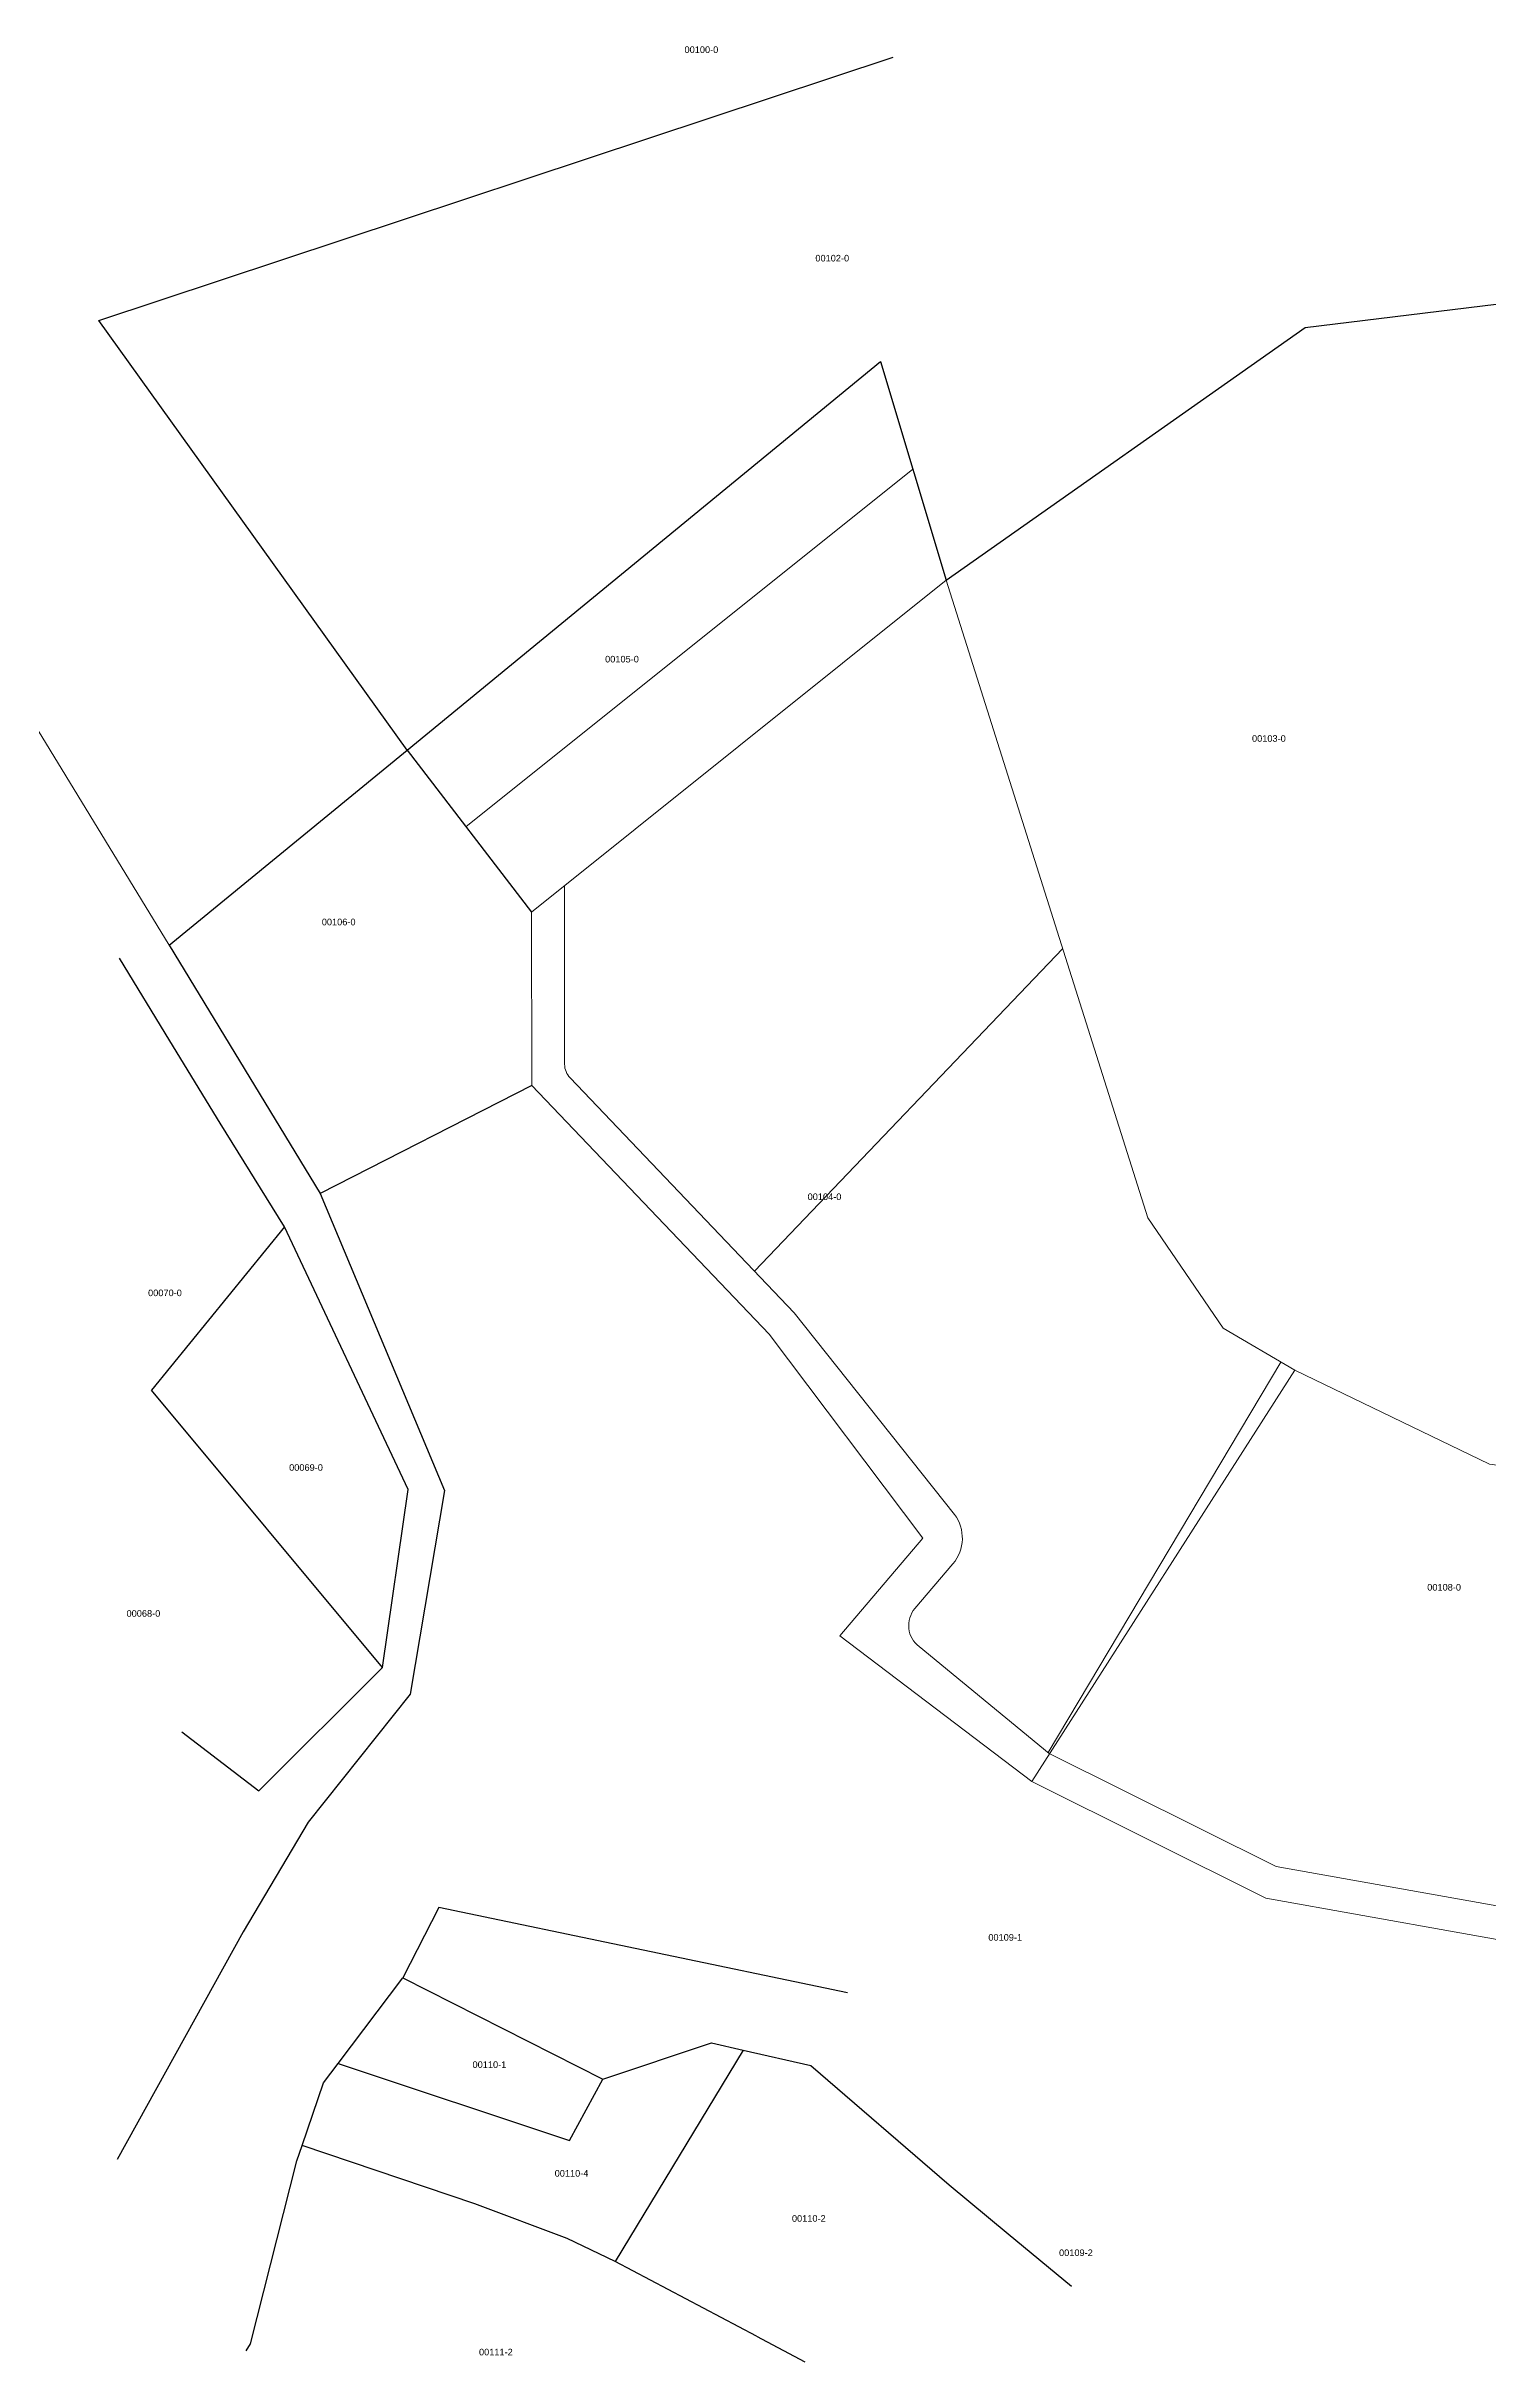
# Model space of a CAD drawing. Header units: metres. Extents: x 7517949 to 7519781, y 4692820 to 4694109.
# Drawn here: x 7518982.4 to 7519201.4, y 4693454 to 4693805.6 of the extents above; entities that cross this region are included whole.
import ezdxf

# ---------------------------------------------------------------- set-up
doc = ezdxf.new("R2010")
doc.units = ezdxf.units.M
for name, color, linetype, lineweight in [('Ndarjet', 1, 'Continuous', 0), ('Nr Parceles Baze', 7, 'Continuous', 0), ('Parc-Kojshi', 251, 'Continuous', 0), ('Parcela Baze', 7, 'Continuous', 0), ('ParcReNet_12', 5, 'Continuous', 0)]:
    doc.layers.add(name, color=color, linetype=linetype, lineweight=lineweight)
doc.layers.add('Nr_Parcelave_Fqinje', color=8, linetype='Continuous')
doc.layers.add('Parcelat_Fqinje', color=8, linetype='Continuous')
doc.styles.get("Standard").update_dxf_attribs({"font": 'arial.ttf'})

msp = doc.modelspace()

# ---------------------------------------------------------------- linework, layer by layer
at = {"layer": 'Ndarjet', "flags": 128}
for points in [[(7519113.98, 4693741.43), (7519046.1, 4693687.13)], [(7519089.92, 4693619.63), (7519136.71, 4693668.63)], [(7519169.86, 4693605.84), (7519134.5, 4693546.53)]]:
    msp.add_lwpolyline(points, dxfattribs=at)
msp.add_lwpolyline([(7519061.04, 4693678.16), (7519061.08, 4693651.05, 0.19244), (7519061.91, 4693648.98), (7519095.94, 4693613.33), (7519120.27, 4693582.71, -0.350722), (7519120.05, 4693575.21), (7519114.28, 4693568.41, 0.430201), (7519114.91, 4693562.63), (7519134.66, 4693546.39), (7519169.12, 4693529.24), (7519226.76, 4693518.94), (7519267.12, 4693521.7), (7519294.98, 4693536.02)], format="xyb", dxfattribs=at)
at = {"layer": 'Parc-Kojshi'}
msp.add_lwpolyline([(7518951.52, 4693750.16), (7519001.05, 4693669.13)], dxfattribs=at)
at = {"layer": 'Parcela Baze', "flags": 128}
for points in [[(7519119.04, 4693724.56), (7519109.06, 4693757.78), (7519037.19, 4693698.74), (7519056.05, 4693674.16)], [(7519149.63, 4693627.75), (7519119.04, 4693724.56), (7519056.05, 4693674.16), (7519056.09, 4693647.84), (7519092.12, 4693610.08), (7519115.48, 4693579.09), (7519102.88, 4693564.24), (7519132.02, 4693542.13), (7519171.98, 4693604.6), (7519161.06, 4693610.98)], [(7519289.57, 4693574.79), (7519254.86, 4693579.69), (7519225.94, 4693587.15), (7519201.54, 4693590.32), (7519171.98, 4693604.6), (7519132.02, 4693542.13), (7519167.54, 4693524.45), (7519226.49, 4693513.91), (7519268.49, 4693516.78), (7519295.71, 4693530.78)]]:
    msp.add_lwpolyline(points, close=True, dxfattribs=at)
at = {"layer": 'Parcelat_Fqinje'}
for points in [[(7518990.33, 4693763.97), (7519110.96, 4693804)], [(7519173.51, 4693762.95), (7519258.89, 4693773.34)], [(7519037.19, 4693698.74), (7518990.33, 4693763.97)], [(7519119.04, 4693724.56), (7519173.51, 4693762.95)], [(7519037.19, 4693698.74), (7519109.06, 4693757.78)], [(7519109.06, 4693757.78), (7519119.04, 4693724.56)], [(7519001.05, 4693669.13), (7519037.19, 4693698.74)], [(7519037.19, 4693698.74), (7519056.05, 4693674.16)], [(7519001.05, 4693669.13), (7519023.97, 4693631.42)], [(7519001.13, 4693654.63), (7518993.47, 4693667.15)], [(7519008.79, 4693642.12), (7519001.13, 4693654.63)], [(7519056.09, 4693647.84), (7519023.97, 4693631.42)], [(7519018.56, 4693626.35), (7519008.79, 4693642.12)], [(7519023.97, 4693631.42), (7519042.85, 4693586.35)], [(7519018.56, 4693626.35), (7518998.33, 4693601.57)], [(7519037.35, 4693586.47), (7519018.56, 4693626.35)], [(7519033.42, 4693559.44), (7518998.33, 4693601.57)], [(7519033.42, 4693559.44), (7519037.35, 4693586.47)], [(7519042.85, 4693586.35), (7519037.62, 4693555.39)], [(7519014.67, 4693540.73), (7519033.42, 4693559.44)], [(7519037.62, 4693555.39), (7519022.14, 4693535.99)], [(7519002.94, 4693549.68), (7519014.67, 4693540.73)], [(7519022.14, 4693535.99), (7519012.25, 4693519.3)], [(7519041.97, 4693523.03), (7519036.53, 4693512.33)], [(7519104.03, 4693510.06), (7519041.97, 4693523.03)], [(7519012.25, 4693519.3), (7518993.16, 4693484.72)], [(7519026.69, 4693499.32), (7519036.53, 4693512.33)], [(7519036.53, 4693512.33), (7519066.88, 4693496.92)], [(7519066.88, 4693496.92), (7519083.39, 4693502.46)], [(7519088.21, 4693501.36), (7519068.76, 4693469.24)], [(7519083.39, 4693502.46), (7519088.21, 4693501.36)], [(7519088.21, 4693501.36), (7519098.45, 4693499.03)], [(7519021.23, 4693486.86), (7519024.46, 4693496.37)], [(7519024.46, 4693496.37), (7519026.69, 4693499.32)], [(7519026.69, 4693499.32), (7519061.84, 4693487.63)], [(7519061.84, 4693487.63), (7519066.88, 4693496.92)], [(7519098.45, 4693499.03), (7519119.47, 4693480.88)], [(7519020.44, 4693484.54), (7519021.23, 4693486.86)], [(7519047.46, 4693478.02), (7519021.23, 4693486.86)], [(7519013.4, 4693456.73), (7519020.44, 4693484.54)], [(7519119.47, 4693480.88), (7519128.44, 4693473.45)], [(7519061.47, 4693472.77), (7519047.46, 4693478.02)], [(7519068.76, 4693469.24), (7519061.47, 4693472.77)], [(7519128.44, 4693473.45), (7519138.05, 4693465.5)], [(7519090.22, 4693457.9), (7519068.76, 4693469.24)], [(7519090.22, 4693457.9), (7519097.54, 4693454.04)], [(7519012.72, 4693455.7), (7519013.4, 4693456.73)]]:
    msp.add_lwpolyline(points, dxfattribs=at)
at = {"layer": 'ParcReNet_12', "flags": 128}
msp.add_lwpolyline([(7519132.02, 4693542.13), (7519167.54, 4693524.45), (7519226.49, 4693513.91), (7519268.49, 4693516.78), (7519295.71, 4693530.78), (7519289.57, 4693574.79), (7519254.86, 4693579.69), (7519225.94, 4693587.15), (7519201.54, 4693590.32), (7519171.98, 4693604.6), (7519161.06, 4693610.98), (7519149.63, 4693627.75), (7519119.04, 4693724.56), (7519056.05, 4693674.16), (7519056.09, 4693647.84), (7519092.12, 4693610.08), (7519115.48, 4693579.09), (7519102.88, 4693564.24)], close=True, dxfattribs=at)

# ---------------------------------------------------------------- texts
at = {"layer": 'Nr Parceles Baze'}
for s, p in [('00105-0', (7519067.23, 4693712.07)), ('00104-0', (7519097.98, 4693630.44)), ('00108-0', (7519192.07, 4693571.13))]:
    msp.add_text(s, height=1, dxfattribs=at).set_placement(p)
at = {"layer": 'Nr_Parcelave_Fqinje'}
for s, p in [('00100-0', (7519079.29, 4693804.62)), ('00102-0', (7519099.16, 4693772.96)), ('00103-0', (7519165.46, 4693700.02)), ('00106-0', (7519024.21, 4693672.16)), ('00070-0', (7518997.83, 4693615.84)), ('00069-0', (7519019.25, 4693589.32)), ('00109-1', (7519125.42, 4693517.97)), ('00110-1', (7519047.1, 4693498.65)), ('00110-4', (7519059.57, 4693482.14)), ('00110-2', (7519095.6, 4693475.29)), ('00109-2', (7519136.16, 4693470.08)), ('00111-2', (7519048.08, 4693455))]:
    msp.add_text(s, height=1, dxfattribs=at).set_placement(p)
at = {"layer": 'Nr_Parcelave_Fqinje', "color": 2}
msp.add_text('00068-0', height=1, dxfattribs=at).set_placement((7518994.56, 4693567.16))

doc.saveas('drawing.dxf')
